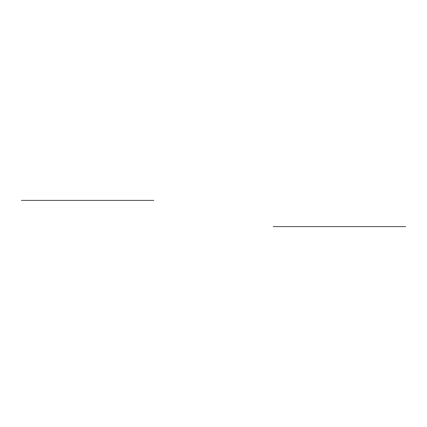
<?xml version="1.0" encoding="UTF-8"?>
<svg xmlns="http://www.w3.org/2000/svg" width="427" height="427" viewBox="0 0 427 427"><rect width="100%" height="100%" fill="white"/><g stroke="black" fill="none" stroke-linecap="round" stroke-linejoin="round"><path stroke-width="0.64" d="M21.35 200.247L153.869 200.247M273.131 226.753L405.65 226.753"/></g></svg>
